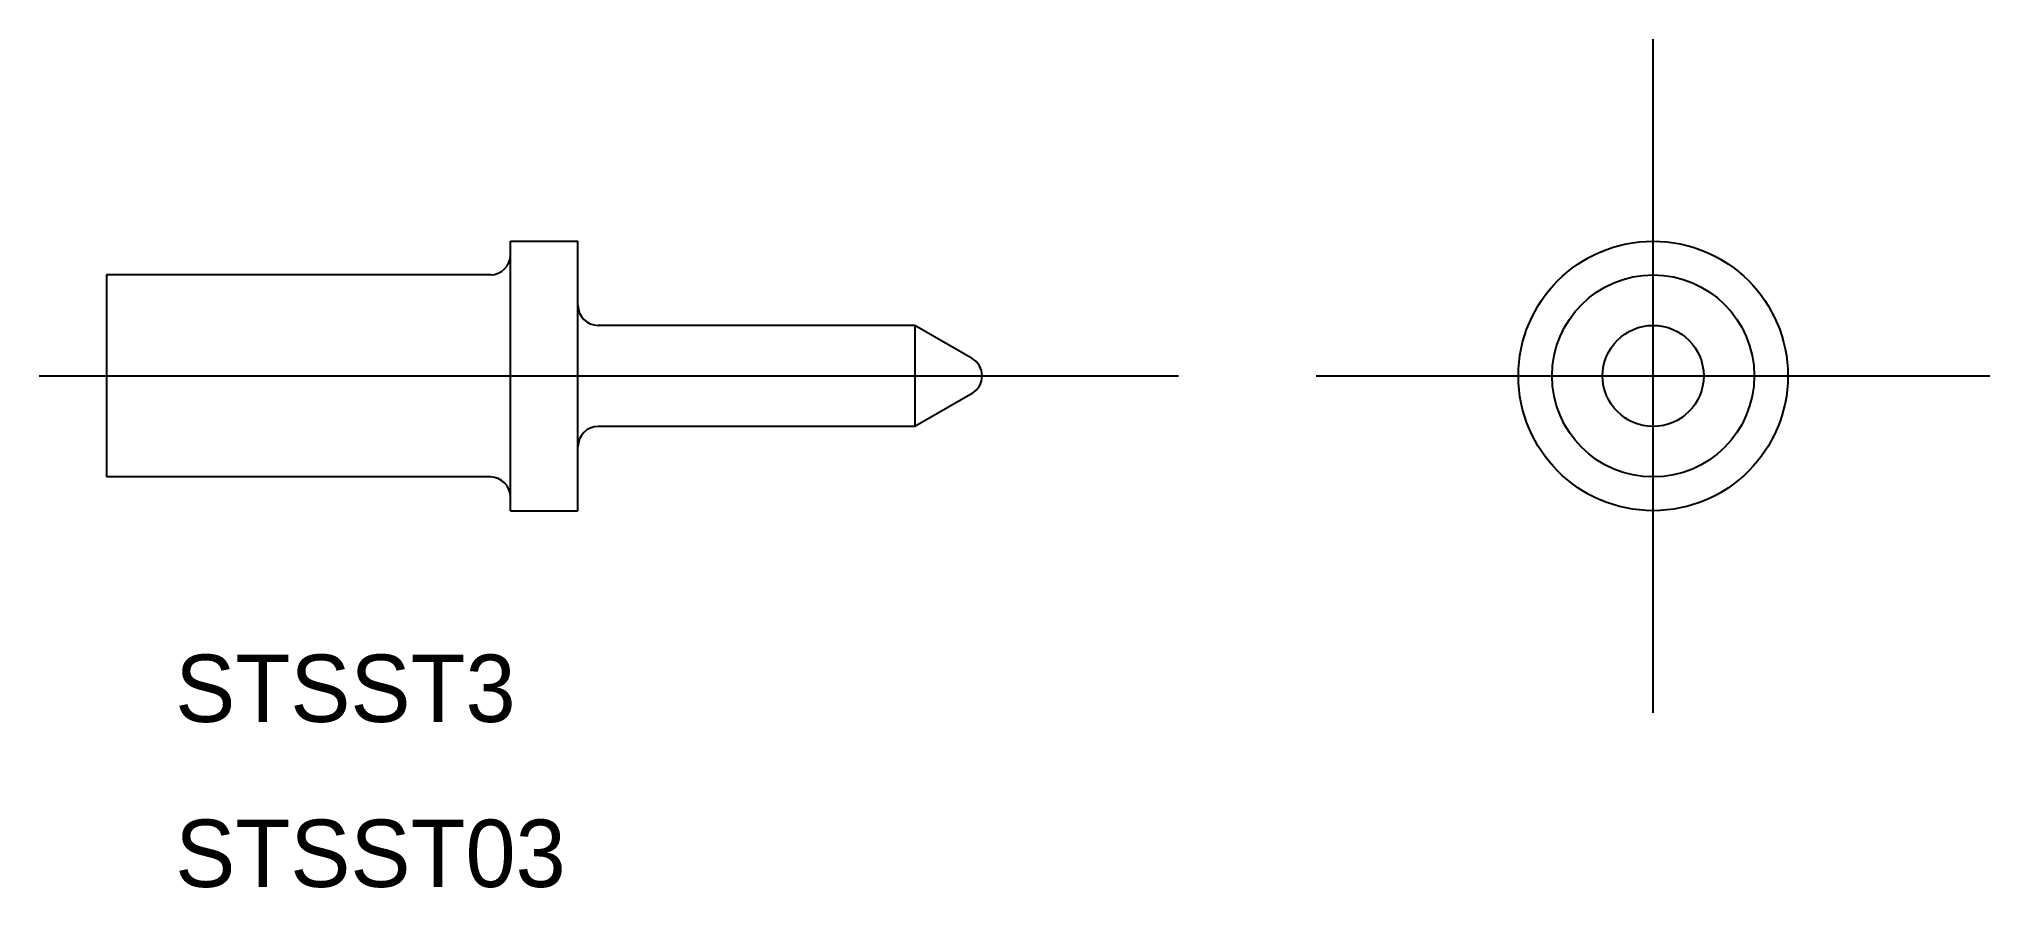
# Model space of a CAD drawing. Extents: x 78.8 to 107.8, y 169.4 to 182.
import ezdxf

# ---------------------------------------------------------------- set-up
doc = ezdxf.new("R2010")
doc.units = 0
doc.linetypes.add('CENTER', pattern=[50.8, 31.75, -6.35, 6.35, -6.35])
doc.linetypes.add('DASHED', pattern=[19.05, 12.7, -6.35])
doc.layers.get('0').update_dxf_attribs({"linetype": 'CONTINUOUS'})
doc.layers.add('CENTER', color=1, linetype='CENTER')

msp = doc.modelspace()

# ---------------------------------------------------------------- linework, layer by layer
at = {"color": 7, "linetype": 'CONTINUOUS'}
for p, q in [((85.812, 178.994), (86.812, 178.994)), ((85.812, 174.994), (85.812, 178.994)), ((86.812, 174.994), (86.812, 178.994)), ((79.812, 178.494), (79.812, 175.494)), ((85.512, 178.494), (79.812, 178.494)), ((91.813, 177.744), (87.112, 177.744)), ((92.662, 177.254), (91.813, 177.744)), ((91.813, 177.744), (91.813, 176.244)), ((92.662, 176.734), (91.813, 176.244)), ((91.813, 176.244), (87.112, 176.244)), ((85.512, 175.494), (79.812, 175.494)), ((85.812, 174.994), (86.812, 174.994))]:
    msp.add_line(p, q, dxfattribs=at)
for radius in [2, 0.75]:
    msp.add_circle((102.773, 176.994), radius, dxfattribs=at)
at = {"color": 3, "linetype": 'DASHED'}
msp.add_circle((102.773, 176.994), 1.5, dxfattribs=at)
at = {"color": 7, "linetype": 'CONTINUOUS'}
for centre, start, end in [((85.512, 178.794), 270, 360), ((87.112, 178.044), 180, 270), ((92.512, 176.994), 300, 60), ((87.112, 175.944), 90, 180), ((85.512, 175.194), 360, 90)]:
    msp.add_arc(centre, 0.3, start, end, dxfattribs=at)
at = {"layer": 'CENTER', "color": 1, "linetype": 'CENTER'}
for p, q in [((102.773, 171.994), (102.773, 181.994)), ((78.812, 176.994), (95.728, 176.994)), ((97.773, 176.994), (107.773, 176.994))]:
    msp.add_line(p, q, dxfattribs=at)

# ---------------------------------------------------------------- texts
at = {"color": 7, "linetype": 'CONTINUOUS'}
for s, p in [('STSST3', (80.834, 171.858)), ('STSST03', (80.834, 169.409))]:
    msp.add_text(s, height=1, dxfattribs=at).set_placement(p)

doc.saveas('drawing.dxf')
